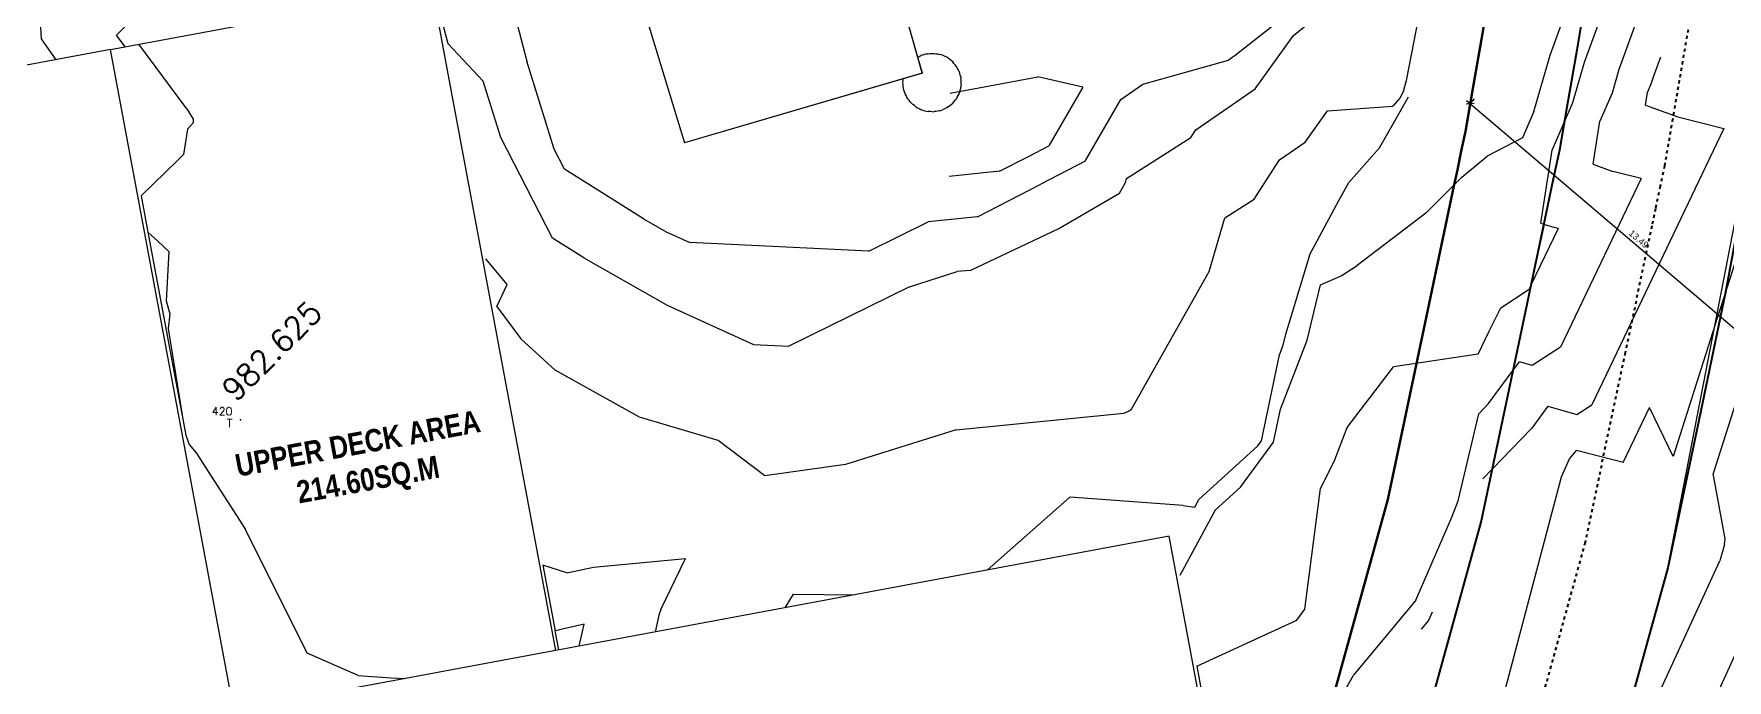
# Model space of a CAD drawing. Header units: metres. Extents: x 319894 to 3389272, y 120 to 6136017.
# Drawn here: x 320577.9 to 320630.8, y 3067844.2 to 3067864.4 of the extents above; entities that cross this region are included whole.
import ezdxf
from ezdxf.enums import TextEntityAlignment as Align

# ---------------------------------------------------------------- set-up
doc = ezdxf.new("R2010")
doc.units = ezdxf.units.M
doc.header["$MEASUREMENT"] = 0
doc.linetypes.add('DASHDOT', pattern=[1, 0.5, -0.25, 0, -0.25])
doc.layers.get('Defpoints').update_dxf_attribs({"color": 254})
doc.layers.add('a_MUEBLE', color=255, linetype='Continuous', lineweight=5)
doc.layers.add('wall', color=4, linetype='Continuous', lineweight=30)
for name, color, linetype in [('Points', 7, 'Continuous'), ('Points-ELV', 6, 'Continuous'), ('Points-NUM', 4, 'Continuous'), ('Points-TXT', 3, 'Continuous'), ('S-DIM', 7, 'Continuous'), ('T', 7, 'Continuous'), ('TEXT', 255, 'Continuous')]:
    doc.layers.add(name, color=color, linetype=linetype)
doc.styles.add('romans', font='romans.shx')
doc.styles.get("Standard").update_dxf_attribs({"font": 'arial.ttf'})
doc.dimstyles.get("Standard").update_dxf_attribs({"dimtxt": 0.2, "dimasz": 0.18, "dimexe": 0.2, "dimexo": 0.2, "dimgap": 0.09, "dimtad": 1, "dimzin": 0, "dimdsep": 46, "dimtxsty": 'Standard', "dimblk": 'OBLIQUE', "dimcen": 0.09, "dimdle": 0.15, "dimclrt": 7, "dimadec": 0, "dimazin": 0, "dimtfac": 1, "dimtofl": 0, "dimtmove": 0, "dimatfit": 3, "dimfxl": 0.3, "dimfxlon": 1, "dimtfillclr": 2, "dimtolj": 1, "dimtzin": 0, "dimarcsym": 0})

# ---------------------------------------------------------------- blocks, each defined once
blk = doc.blocks.new('DFGDF')
at = {"color": 252, "true_color": 0x939598}
for p, q in [((320383.904, 3067961.648), (320381.743, 3067969.205)), ((320384.043, 3067961.157), (320381.743, 3067969.205)), ((320374.149, 3067967.095), (320376.614, 3067958.969)), ((320407.333, 3067945.705), (320411.544, 3067967.443)), ((320403.652, 3067961.715), (320405.4, 3067966.518)), ((320404.727, 3067961.487), (320406.034, 3067965.079)), ((320356.531, 3067962.216), (320356.414, 3067964.464)), ((320360.672, 3067964.149), (320358.876, 3067962.33)), ((320369.232, 3067962.063), (320368.955, 3067963.14)), ((320371.337, 3067962.872), (320371.688, 3067961.525)), ((320395.42, 3067962.955), (320393.82, 3067961.699)), ((320399.17, 3067960.917), (320399.637, 3067963.323)), ((320406.57, 3067963.371), (320405.801, 3067961.259)), ((320359.143, 3067961.971), (320358.876, 3067962.33)), ((320394.437, 3067960.658), (320395.632, 3067962.324)), ((320395.632, 3067962.324), (320396.084, 3067962.684)), ((320404.599, 3067962.496), (320404.104, 3067959.633)), ((320356.988, 3067961.57), (320356.531, 3067962.216)), ((320361.075, 3067960.039), (320359.577, 3067962.052)), ((320370.325, 3067960.899), (320369.232, 3067962.063)), ((320372.549, 3067958.773), (320371.688, 3067961.525)), ((320383.904, 3067961.648), (320383.947, 3067961.671)), ((320384.046, 3067961.15), (320383.904, 3067961.648)), ((320383.947, 3067961.671), (320384.001, 3067961.696)), ((320384.057, 3067961.717), (320384.001, 3067961.696)), ((320384.057, 3067961.717), (320384.114, 3067961.734)), ((320384.172, 3067961.748), (320384.114, 3067961.734)), ((320384.172, 3067961.748), (320384.231, 3067961.757)), ((320384.231, 3067961.757), (320384.29, 3067961.763)), ((320384.29, 3067961.763), (320384.349, 3067961.765)), ((320384.349, 3067961.765), (320384.409, 3067961.763)), ((320384.409, 3067961.763), (320384.468, 3067961.757)), ((320384.468, 3067961.757), (320384.527, 3067961.748)), ((320384.527, 3067961.748), (320384.585, 3067961.734)), ((320384.642, 3067961.717), (320384.585, 3067961.734)), ((320384.698, 3067961.696), (320384.642, 3067961.717)), ((320384.752, 3067961.671), (320384.698, 3067961.696)), ((320384.804, 3067961.643), (320384.752, 3067961.671)), ((320384.855, 3067961.612), (320384.804, 3067961.643)), ((320384.903, 3067961.577), (320384.855, 3067961.612)), ((320384.949, 3067961.539), (320384.903, 3067961.577)), ((320384.993, 3067961.499), (320384.949, 3067961.539)), ((320385.033, 3067961.455), (320384.993, 3067961.499)), ((320385.071, 3067961.409), (320385.033, 3067961.455)), ((320385.106, 3067961.361), (320385.071, 3067961.409)), ((320385.137, 3067961.31), (320385.106, 3067961.361)), ((320385.165, 3067961.258), (320385.137, 3067961.31)), ((320385.19, 3067961.203), (320385.165, 3067961.258)), ((320390.932, 3067960.805), (320393.608, 3067961.557)), ((320393.82, 3067961.699), (320393.608, 3067961.557)), ((320403.143, 3067959.947), (320403.652, 3067961.715)), ((320404.366, 3067960.235), (320404.727, 3067961.487)), ((320405.801, 3067961.259), (320405.589, 3067960.523)), ((320406.876, 3067961.031), (320407.106, 3067961.663)), ((320370.875, 3067959.144), (320370.325, 3067960.899)), ((320384.042, 3067961.147), (320376.614, 3067958.969)), ((320383.448, 3067960.975), (320376.614, 3067958.969)), ((320383.44, 3067960.855), (320383.442, 3067960.915)), ((320383.442, 3067960.796), (320383.44, 3067960.855)), ((320383.442, 3067960.915), (320383.448, 3067960.974)), ((320383.448, 3067960.737), (320383.442, 3067960.796)), ((320384.045, 3067961.15), (320383.448, 3067960.975)), ((320383.448, 3067960.974), (320383.448, 3067960.975)), ((320383.457, 3067960.678), (320383.448, 3067960.737)), ((320384.042, 3067961.147), (320384.043, 3067961.147)), ((320384.044, 3067961.154), (320384.043, 3067961.157)), ((320384.046, 3067961.148), (320384.043, 3067961.147)), ((320384.044, 3067961.154), (320384.046, 3067961.15)), ((320384.044, 3067961.154), (320384.045, 3067961.153)), ((320384.045, 3067961.152), (320384.045, 3067961.153)), ((320384.045, 3067961.153), (320384.045, 3067961.153)), ((320384.045, 3067961.153), (320384.045, 3067961.153)), ((320384.045, 3067961.152), (320384.046, 3067961.15)), ((320384.045, 3067961.15), (320384.045, 3067961.152)), ((320384.046, 3067961.148), (320384.045, 3067961.15)), ((320384.91, 3067960.529), (320387.651, 3067961.036)), ((320385.211, 3067961.148), (320385.19, 3067961.203)), ((320385.228, 3067961.091), (320385.211, 3067961.148)), ((320385.242, 3067961.033), (320385.228, 3067961.091)), ((320385.242, 3067961.033), (320385.251, 3067960.974)), ((320385.242, 3067960.678), (320385.251, 3067960.737)), ((320385.257, 3067960.915), (320385.251, 3067960.974)), ((320385.257, 3067960.796), (320385.251, 3067960.737)), ((320385.259, 3067960.855), (320385.257, 3067960.915)), ((320385.257, 3067960.796), (320385.259, 3067960.855)), ((320389.054, 3067960.71), (320387.651, 3067961.036)), ((320390.245, 3067960.324), (320390.932, 3067960.805)), ((320399.074, 3067960.582), (320399.17, 3067960.917)), ((320406.698, 3067960.548), (320406.812, 3067960.811)), ((320406.812, 3067960.811), (320406.876, 3067961.031)), ((320383.471, 3067960.62), (320383.457, 3067960.678)), ((320383.488, 3067960.563), (320383.471, 3067960.62)), ((320383.509, 3067960.507), (320383.488, 3067960.563)), ((320383.534, 3067960.453), (320383.509, 3067960.507)), ((320383.562, 3067960.401), (320383.534, 3067960.453)), ((320383.593, 3067960.35), (320383.562, 3067960.401)), ((320383.628, 3067960.302), (320383.593, 3067960.35)), ((320383.666, 3067960.256), (320383.628, 3067960.302)), ((320383.706, 3067960.212), (320383.666, 3067960.256)), ((320383.75, 3067960.171), (320383.706, 3067960.212)), ((320384.949, 3067960.171), (320384.993, 3067960.212)), ((320384.993, 3067960.212), (320385.033, 3067960.256)), ((320385.033, 3067960.256), (320385.071, 3067960.302)), ((320385.071, 3067960.302), (320385.106, 3067960.35)), ((320385.106, 3067960.35), (320385.137, 3067960.401)), ((320385.137, 3067960.401), (320385.165, 3067960.453)), ((320385.165, 3067960.453), (320385.19, 3067960.507)), ((320385.19, 3067960.507), (320385.211, 3067960.563)), ((320385.211, 3067960.563), (320385.228, 3067960.62)), ((320385.228, 3067960.62), (320385.242, 3067960.678)), ((320389.054, 3067960.71), (320387.994, 3067958.884)), ((320389.128, 3067958.401), (320390.245, 3067960.324)), ((320392.587, 3067959.382), (320394.437, 3067960.658)), ((320398.328, 3067958.812), (320399.226, 3067960.411)), ((320398.953, 3067960.367), (320398.736, 3067960.121)), ((320399.074, 3067960.582), (320398.953, 3067960.367)), ((320404.104, 3067959.633), (320404.366, 3067960.235)), ((320405.589, 3067960.523), (320405.207, 3067959.645)), ((320406.636, 3067960.146), (320406.698, 3067960.548)), ((320361.075, 3067960.039), (320361.271, 3067959.713)), ((320361.271, 3067959.713), (320361.269, 3067959.6)), ((320383.796, 3067960.134), (320383.75, 3067960.171)), ((320383.796, 3067960.134), (320383.844, 3067960.099)), ((320383.844, 3067960.099), (320383.895, 3067960.068)), ((320383.895, 3067960.068), (320383.947, 3067960.04)), ((320383.947, 3067960.04), (320384.001, 3067960.015)), ((320384.001, 3067960.015), (320384.057, 3067959.994)), ((320384.057, 3067959.994), (320384.114, 3067959.977)), ((320384.114, 3067959.977), (320384.172, 3067959.963)), ((320384.172, 3067959.963), (320384.231, 3067959.954)), ((320384.29, 3067959.948), (320384.231, 3067959.954)), ((320384.349, 3067959.946), (320384.29, 3067959.948)), ((320384.349, 3067959.946), (320384.409, 3067959.948)), ((320384.468, 3067959.954), (320384.409, 3067959.948)), ((320384.527, 3067959.963), (320384.468, 3067959.954)), ((320384.585, 3067959.977), (320384.527, 3067959.963)), ((320384.585, 3067959.977), (320384.642, 3067959.994)), ((320384.642, 3067959.994), (320384.698, 3067960.015)), ((320384.752, 3067960.04), (320384.698, 3067960.015)), ((320384.804, 3067960.068), (320384.752, 3067960.04)), ((320384.855, 3067960.099), (320384.804, 3067960.068)), ((320384.855, 3067960.099), (320384.903, 3067960.134)), ((320384.903, 3067960.134), (320384.949, 3067960.171)), ((320396.001, 3067958.994), (320396.702, 3067959.973)), ((320396.702, 3067959.973), (320398.736, 3067960.121)), ((320403.143, 3067959.947), (320402.789, 3067959.134)), ((320406.636, 3067960.146), (320407.642, 3067959.782)), ((320407.642, 3067959.782), (320409.079, 3067959.419)), ((320361.09, 3067959.395), (320360.97, 3067958.612)), ((320361.269, 3067959.6), (320361.09, 3067959.395)), ((320372.488, 3067955.995), (320370.875, 3067959.144)), ((320392.43, 3067959.137), (320392.587, 3067959.382)), ((320403.716, 3067958.742), (320404.104, 3067959.633)), ((320404.104, 3067959.633), (320403.953, 3067958.757)), ((320405, 3067958.304), (320405.207, 3067959.645)), ((320409.079, 3067959.419), (320406.623, 3067954.283)), ((320410.77, 3067959.441), (320408.797, 3067953.266)), ((320372.868, 3067958.152), (320372.549, 3067958.773)), ((320387.357, 3067958.551), (320387.994, 3067958.884)), ((320390.423, 3067957.857), (320392.43, 3067959.137)), ((320395.201, 3067958.443), (320396.001, 3067958.994)), ((320397.37, 3067957.729), (320398.328, 3067958.812)), ((320402.789, 3067959.134), (320401.685, 3067958.559)), ((320403.365, 3067956.461), (320403.716, 3067958.742)), ((320403.461, 3067956.426), (320403.953, 3067958.757)), ((320359.644, 3067957.321), (320360.787, 3067958.433)), ((320360.97, 3067958.612), (320360.787, 3067958.433)), ((320375.337, 3067956.597), (320372.868, 3067958.152)), ((320386.449, 3067958.087), (320384.885, 3067957.923)), ((320386.449, 3067958.087), (320387.357, 3067958.551)), ((320389.128, 3067958.401), (320387.741, 3067957.677)), ((320394.41, 3067957.214), (320395.201, 3067958.443)), ((320400.897, 3067957.896), (320401.685, 3067958.559)), ((320405, 3067958.304), (320405.614, 3067958.081)), ((320411.873, 3067958.455), (320408.741, 3067948.65)), ((320385.763, 3067956.666), (320387.741, 3067957.677)), ((320390.2, 3067957.399), (320390.385, 3067957.729)), ((320390.385, 3067957.729), (320390.423, 3067957.857)), ((320397.056, 3067957.173), (320397.37, 3067957.729)), ((320399.768, 3067956.778), (320400.897, 3067957.896)), ((320406.491, 3067957.86), (320403.974, 3067952.596)), ((320406.491, 3067957.86), (320405.614, 3067958.081)), ((320359.644, 3067957.321), (320359.856, 3067956.186)), ((320388.311, 3067956.301), (320390.2, 3067957.399)), ((320393.489, 3067956.626), (320394.41, 3067957.214)), ((320396.157, 3067955.509), (320397.056, 3067957.173)), ((320375.337, 3067956.597), (320376.047, 3067956.196)), ((320382.371, 3067955.59), (320384.225, 3067956.505)), ((320385.763, 3067956.666), (320384.225, 3067956.505)), ((320393, 3067954.953), (320393.489, 3067956.626)), ((320399.768, 3067956.778), (320397.621, 3067955.139)), ((320359.856, 3067956.186), (320360.164, 3067955.901)), ((320359.856, 3067956.186), (320360.945, 3067950.345)), ((320373.467, 3067955.379), (320372.488, 3067955.995)), ((320376.047, 3067956.196), (320376.78, 3067955.861)), ((320385.537, 3067954.99), (320388.311, 3067956.301)), ((320403.461, 3067956.426), (320403.065, 3067954.549)), ((320403.903, 3067956.3), (320403.065, 3067954.549)), ((320403.461, 3067956.426), (320403.365, 3067956.461)), ((320403.586, 3067956.38), (320403.461, 3067956.426)), ((320403.903, 3067956.3), (320403.586, 3067956.38)), ((320360.164, 3067955.901), (320360.509, 3067955.581)), ((320360.509, 3067955.581), (320360.426, 3067954.036)), ((320382.371, 3067955.59), (320376.78, 3067955.861)), ((320395.398, 3067953), (320396.157, 3067955.509)), ((320371.082, 3067954.546), (320370.408, 3067955.35)), ((320373.467, 3067955.379), (320376.073, 3067953.907)), ((320383.638, 3067954.481), (320385.132, 3067954.95)), ((320385.537, 3067954.99), (320385.132, 3067954.95)), ((320390.578, 3067950.653), (320393, 3067954.953)), ((320397.123, 3067954.815), (320397.621, 3067955.139)), ((320370.753, 3067953.866), (320371.082, 3067954.546)), ((320383.638, 3067954.481), (320379.872, 3067952.622)), ((320396.066, 3067952.815), (320396.484, 3067954.534)), ((320396.484, 3067954.534), (320397.123, 3067954.815)), ((320402.113, 3067953.824), (320402.994, 3067954.4)), ((320403.065, 3067954.549), (320402.501, 3067951.874)), ((320403.065, 3067954.549), (320402.994, 3067954.4)), ((320360.426, 3067954.036), (320360.536, 3067953.632)), ((320370.753, 3067953.866), (320371.503, 3067952.856)), ((320376.073, 3067953.907), (320378.768, 3067952.676)), ((320406.623, 3067954.283), (320404.954, 3067950.791)), ((320360.536, 3067953.632), (320360.485, 3067953.175)), ((320401.736, 3067953.069), (320402.113, 3067953.824)), ((320360.485, 3067953.175), (320360.945, 3067950.345)), ((320372.571, 3067951.873), (320371.503, 3067952.856)), ((320395.231, 3067950.659), (320396.066, 3067952.815)), ((320395.313, 3067952.654), (320395.398, 3067953)), ((320401.405, 3067952.373), (320401.736, 3067953.069)), ((320408.797, 3067953.266), (320407.49, 3067949.173)), ((320378.768, 3067952.676), (320379.872, 3067952.622)), ((320394.633, 3067949.664), (320395.197, 3067952.353)), ((320395.197, 3067952.353), (320395.313, 3067952.654)), ((320401.405, 3067952.373), (320398.759, 3067951.974)), ((320403.974, 3067952.596), (320403.086, 3067952.015)), ((320375.212, 3067950.409), (320372.571, 3067951.873)), ((320397.314, 3067950.082), (320398.759, 3067951.974)), ((320401.732, 3067950.831), (320402.501, 3067951.874)), ((320401.851, 3067948.791), (320402.501, 3067951.874)), ((320402.501, 3067951.874), (320402.691, 3067952.13)), ((320403.086, 3067952.015), (320402.691, 3067952.13)), ((320401.424, 3067950.513), (320401.732, 3067950.831)), ((320403.585, 3067950.746), (320403.078, 3067950.058)), ((320403.585, 3067950.746), (320404.483, 3067950.484)), ((320404.483, 3067950.484), (320404.954, 3067950.791)), ((320405.934, 3067948.987), (320406.756, 3067950.706)), ((320407.49, 3067949.173), (320406.756, 3067950.706)), ((320360.945, 3067950.345), (320361.038, 3067949.844)), ((320377.665, 3067949.679), (320375.212, 3067950.409)), ((320385.099, 3067950.014), (320390.335, 3067950.528)), ((320390.335, 3067950.528), (320390.479, 3067950.596)), ((320390.479, 3067950.596), (320390.578, 3067950.653)), ((320395.015, 3067949.628), (320395.231, 3067950.659)), ((320400.782, 3067947.793), (320401.424, 3067950.513)), ((320361.038, 3067949.844), (320361.143, 3067949.554)), ((320379.126, 3067948.575), (320377.665, 3067949.679)), ((320385.099, 3067950.014), (320381.647, 3067948.929)), ((320393.981, 3067948.222), (320395.015, 3067949.628)), ((320394.521, 3067949.511), (320394.633, 3067949.664)), ((320396.912, 3067949.022), (320397.314, 3067950.082)), ((320401.851, 3067948.791), (320403.078, 3067950.058)), ((320361.143, 3067949.554), (320361.364, 3067949.295)), ((320361.364, 3067949.295), (320362.903, 3067946.899)), ((320394.521, 3067949.511), (320392.681, 3067947.832)), ((320404.012, 3067948.546), (320404.252, 3067949.108)), ((320404.252, 3067949.108), (320404.479, 3067949.361)), ((320405.934, 3067948.987), (320404.479, 3067949.361)), ((320381.647, 3067948.929), (320379.126, 3067948.575)), ((320396.478, 3067948.179), (320396.912, 3067949.022)), ((320401.851, 3067948.791), (320401.5, 3067947.126)), ((320401.549, 3067948.478), (320401.851, 3067948.791)), ((320409.12, 3067946.605), (320408.741, 3067948.65)), ((320393.194, 3067947.504), (320393.981, 3067948.222)), ((320395.995, 3067944.415), (320396.478, 3067948.179)), ((320402.267, 3067941.959), (320404.012, 3067948.546)), ((320386.066, 3067945.63), (320388.65, 3067947.908)), ((320392.191, 3067947.647), (320388.65, 3067947.908)), ((320392.191, 3067947.647), (320392.551, 3067947.591)), ((320392.551, 3067947.591), (320392.681, 3067947.832)), ((320400.586, 3067947.279), (320400.782, 3067947.793)), ((320393.194, 3067947.504), (320392.087, 3067945.465)), ((320399.462, 3067944.687), (320400.586, 3067947.279)), ((320401.5, 3067947.126), (320399.637, 3067940.399)), ((320364.829, 3067943.037), (320362.903, 3067946.899)), ((320409.096, 3067946.433), (320409.12, 3067946.605)), ((320373.769, 3067945.726), (320376.646, 3067945.993)), ((320375.873, 3067944.395), (320376.646, 3067945.993)), ((320409.096, 3067946.433), (320408.951, 3067945.917)), ((320372.944, 3067945.542), (320372.192, 3067945.78)), ((320372.192, 3067945.78), (320372.574, 3067943.736)), ((320372.944, 3067945.542), (320373.769, 3067945.726)), ((320404.959, 3067937.136), (320407.333, 3067945.705)), ((320406.231, 3067940.007), (320408.951, 3067945.917)), ((320379.755, 3067944.453), (320380.02, 3067944.878)), ((320380.02, 3067944.878), (320381.914, 3067944.856)), ((320375.873, 3067944.395), (320375.818, 3067944.223)), ((320395.742, 3067944.064), (320395.995, 3067944.415)), ((320399.462, 3067944.687), (320397.515, 3067942.346)), ((320373.48, 3067943.939), (320372.574, 3067943.736)), ((320373.324, 3067943.254), (320373.48, 3067943.939)), ((320375.818, 3067944.223), (320375.698, 3067943.696)), ((320392.616, 3067942.627), (320395.742, 3067944.064)), ((320399.635, 3067943.783), (320399.852, 3067944.043)), ((320399.852, 3067944.043), (320399.977, 3067944.331)), ((320372.686, 3067943.135), (320372.574, 3067943.736)), ((320407.835, 3067939.513), (320409.697, 3067943.56)), ((320366.424, 3067942.338), (320364.829, 3067943.037)), ((320366.424, 3067942.338), (320367.455, 3067942.269)), ((320367.455, 3067942.269), (320367.89, 3067942.24)), ((320392.616, 3067942.627), (320393.486, 3067937.965)), ((320397.224, 3067941.833), (320397.515, 3067942.346))]:
    blk.add_line(p, q, dxfattribs=at)
blk = doc.blocks.new('_Oblique')
at = {"color": 0, "linetype": 'ByBlock', "lineweight": -2}
blk.add_line((-0.5, -0.5), (0.5, 0.5), dxfattribs=at)
blk = doc.blocks.new('*D645')
at = {"layer": 'Defpoints', "color": 0, "transparency": 16777216}
for p in [(320622.784, 3067862.19), (320633.061, 3067853.445), (320633.061, 3067853.445)]:
    blk.add_point(p, dxfattribs=at)
at = {"layer": 'S-DIM', "color": 0, "lineweight": -2, "transparency": 16777216}
for p, q in [((320622.669, 3067862.287), (320633.175, 3067853.348)), ((320622.784, 3067862.19), (320622.913, 3067862.342)), ((320633.061, 3067853.445), (320633.19, 3067853.597))]:
    blk.add_line(p, q, dxfattribs=at)
at = {"layer": 'S-DIM', "color": 0, "lineweight": -2, "transparency": 16777216, "xscale": 0.18, "yscale": 0.18, "zscale": 0.18}
for p, rotation in [((320622.784, 3067862.19), 139.605252213092), ((320633.061, 3067853.445), 319.6052522130921)]:
    blk.add_blockref('_Oblique', p, dxfattribs=dict(at, rotation=rotation))
at = {"layer": 'S-DIM', "color": 7, "transparency": 16777216, "insert": (320628.047, 3067857.964), "char_height": 0.2, "attachment_point": 5, "rotation": 319.6053}
blk.add_mtext('\\A1;13.49', dxfattribs=at)
blk = doc.blocks.new('POINTS')
at = {"layer": 'Points'}
blk.add_line((0, 0), (0, 0), dxfattribs=at)
blk.add_point((0, 0), dxfattribs=at)
at = {"layer": 'Points-ELV', "style": 'romans'}
blk.add_attdef('ELEV', text='', height=1, rotation=45, dxfattribs=at).set_placement((0, 0), align=Align.BOTTOM_LEFT)
at = {"layer": 'Points-NUM', "style": 'romans'}
blk.add_attdef('PTNUM', text='', height=1, dxfattribs=at).set_placement((0, 0), align=Align.BOTTOM_RIGHT)
at = {"layer": 'Points-TXT', "style": 'romans'}
blk.add_attdef('DESC', text='', height=1, dxfattribs=at).set_placement((0, 0), align=Align.BOTTOM_RIGHT)

msp = doc.modelspace()

# ---------------------------------------------------------------- linework, layer by layer
at = {"color": 1, "linetype": 'DASHDOT', "lineweight": 40, "ltscale": 0.2}
msp.add_lwpolyline([(320624.115, 3067840.305), (320626.373, 3067848.458), (320627.621, 3067854.374), (320628.477, 3067858.435), (320628.584, 3067858.942), (320628.718, 3067859.575), (320628.859, 3067860.248), (320629.101, 3067861.643), (320629.409, 3067863.425), (320629.678, 3067864.982), (320630.452, 3067869.454), (320630.571, 3067870.141), (320632.587, 3067877.559)], dxfattribs=at)
at = {"color": 3, "lineweight": 50}
msp.add_lwpolyline([(320573.666, 3067822.278), (320580.525, 3067819.206), (320589.749, 3067821.025), (320592.599, 3067821.306), (320599.272, 3067823.345), (320605.079, 3067826.074), (320608.076, 3067828.712), (320614.562, 3067836.335), (320618.22, 3067842.646), (320620.211, 3067849.832), (320621.418, 3067855.556), (320622.274, 3067859.617), (320622.381, 3067860.124), (320622.515, 3067860.758), (320622.633, 3067861.318), (320622.854, 3067862.6), (320623.163, 3067864.382), (320623.432, 3067865.939), (320624.026, 3067869.37)], dxfattribs=at)
at = {"layer": 'a_MUEBLE', "color": 252, "lineweight": 40, "true_color": 0x939598}
for points in [[(320621.009, 3067841.475), (320623.127, 3067849.122), (320624.353, 3067854.937), (320625.21, 3067858.998), (320625.316, 3067859.505), (320625.45, 3067860.139), (320625.579, 3067860.752), (320625.811, 3067862.089), (320626.119, 3067863.871), (320626.388, 3067865.427), (320627.162, 3067869.899), (320627.307, 3067870.74), (320629.364, 3067878.307), (320629.82, 3067879.986), (320630.402, 3067882.126), (320630.509, 3067882.521), (320633.903, 3067888.59)], [(320632.813, 3067867.368), (320630.757, 3067856.303), (320629.928, 3067852.297), (320628.959, 3067847.701), (320626.586, 3067839.132)]]:
    msp.add_lwpolyline(points, dxfattribs=at)
at = {"layer": 'wall', "lineweight": 25}
msp.add_lwpolyline([(320580.316, 3067863.882), (320580.316, 3067863.882), (320590.363, 3067865.753), (320594.212, 3067845.112)], dxfattribs=at)
at = {"layer": 'wall'}
msp.add_lwpolyline([(320580.316, 3067863.882), (320570.21, 3067861.998), (320575.801, 3067832.015), (320615.123, 3067839.347), (320613.382, 3067848.686), (320584.165, 3067843.238), (320580.316, 3067863.882)], dxfattribs=at)

# ---------------------------------------------------------------- block references
at = {"color": 1}
msp.add_blockref('DFGDF', (221.627, -98.004), dxfattribs=at)
at = {"layer": 'T', "linetype": 'Continuous'}
ref = msp.add_blockref('POINTS', (320584.372, 3067852.322, 982.625), dxfattribs=at)
ref.add_attrib('PTNUM', '420', dxfattribs={"layer": 'Points-NUM', "height": 0.25, "style": 'romans'}).set_placement((320584.122, 3067852.385, 982.625), align=Align.BOTTOM_RIGHT)
ref.add_attrib('DESC', 'T', dxfattribs={"layer": 'Points-TXT', "height": 0.25, "style": 'romans'}).set_placement((320584.122, 3067852.01, 982.625), align=Align.BOTTOM_RIGHT)
ref.add_attrib('ELEV', '982.625', dxfattribs={"layer": 'Points-ELV', "lineweight": 35, "height": 0.7, "rotation": 45, "style": 'romans'}).set_placement((320584.372, 3067852.697, 982.625), align=Align.BOTTOM_LEFT)

# ---------------------------------------------------------------- texts
at = {"layer": 'TEXT', "linetype": 'Continuous', "insert": (320577.947, 3067850.078), "char_height": 0.7, "width": 20.33133, "attachment_point": 1, "rotation": 10.472}
msp.add_mtext('\\pi6.32068;{\\fArial Narrow|b1|i0|c0|p34;UPPER DECK AREA\\P\\pi7.83074; 214.60SQ.M}', dxfattribs=at)

# ---------------------------------------------------------------- dimensions: what is measured, and where the dimension line sits
at = {"layer": 'S-DIM', "color": 1}
dim = msp.add_aligned_dim(p1=(320622.784, 3067862.19), p2=(320633.061, 3067853.445), distance=0, dimstyle='Standard', dxfattribs=at)
dim.commit()
dim.dimension.update_dxf_attribs({"geometry": '*D645', "text_midpoint": (320628.047, 3067857.964)})

doc.saveas('drawing.dxf')
